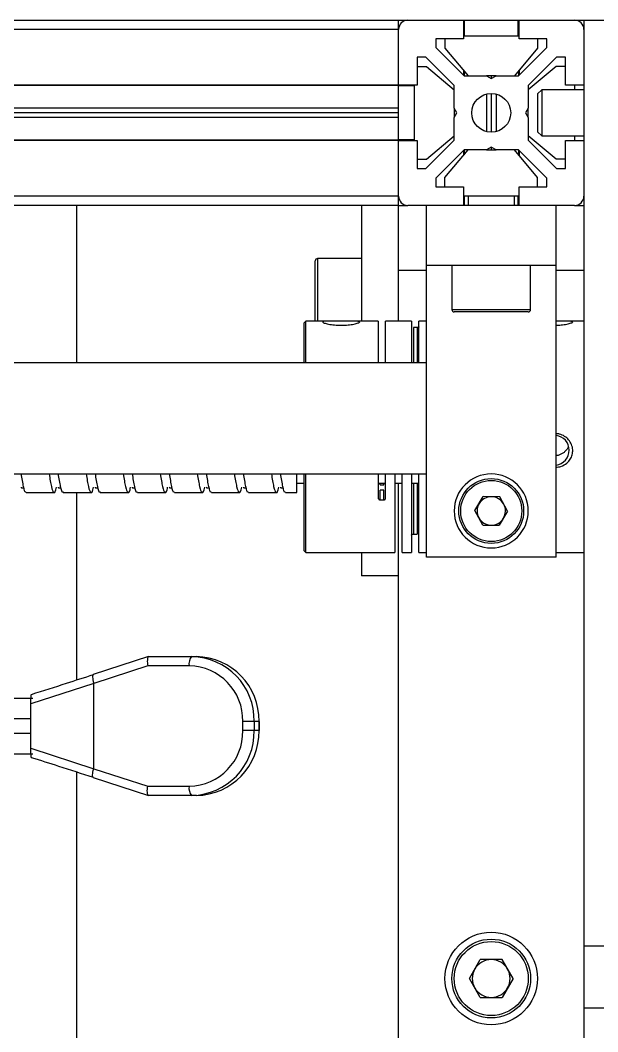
# Model space of a CAD drawing. Header units: millimetres. Extents: x -190 to 12889, y -227 to 3957.
# Drawn here: x 11301.3 to 11363.6, y 624.9 to 734.1 of the extents above; entities that cross this region are included whole.
import ezdxf

# ---------------------------------------------------------------- set-up
doc = ezdxf.new("R2010")
doc.units = ezdxf.units.MM
doc.header["$LTSCALE"] = 0.7
doc.layers.get('0').update_dxf_attribs({"color": 255})

msp = doc.modelspace()

# ---------------------------------------------------------------- linework, layer by layer
at = {"color": 7, "linetype": 'Continuous', "lineweight": 25}
for p, q in [((10919.1283, 734.1098), (11365.1283, 734.1098)), ((11342.1283, 733.1098), (10942.1283, 733.1098)), ((11342.1283, 733.1098), (11342.1283, 734.1098)), ((11342.1283, 727.1098), (11342.1283, 733.1098)), ((11349.1283, 734.1098), (11349.1283, 732.1098)), ((11349.1283, 733.1098), (11349.2283, 733.1098)), ((11349.1889, 734.1098), (11349.1889, 733.1098)), ((11349.2283, 732.4098), (11349.2283, 734.1098)), ((11355.0283, 732.4098), (11355.0283, 734.1098)), ((11355.0283, 733.1098), (11355.1283, 733.1098)), ((11355.0676, 734.1098), (11355.0676, 733.1098)), ((11355.1283, 732.1098), (11355.1283, 734.1098)), ((11362.1283, 734.1098), (11362.1283, 634.1098)), ((11362.1283, 733.1098), (11362.1283, 727.1098)), ((11346.1283, 732.1098), (11346.1283, 731.1705)), ((11349.1283, 732.1098), (11346.1283, 732.1098)), ((11347.1283, 732.1098), (11347.1283, 731.1098)), ((11349.2283, 732.4098), (11355.0283, 732.4098)), ((11358.1283, 732.1098), (11355.1283, 732.1098)), ((11357.1283, 732.1098), (11357.1283, 731.1098)), ((11358.1283, 731.1705), (11358.1283, 732.1098)), ((11346.1283, 731.1705), (11349.1889, 728.1098)), ((11347.1283, 731.1098), (11349.6283, 728.1098)), ((11357.1283, 731.1098), (11354.6283, 728.1098)), ((11355.0676, 728.1098), (11358.1283, 731.1705)), ((11345.0676, 730.1098), (11344.1283, 730.1098)), ((11344.1283, 730.1098), (11344.1283, 727.1098)), ((11348.1283, 727.0492), (11345.0676, 730.1098)), ((11359.1889, 730.1098), (11356.1283, 727.0492)), ((11360.1283, 730.1098), (11359.1889, 730.1098)), ((11360.1283, 727.1098), (11360.1283, 730.1098)), ((11344.1283, 729.1098), (11345.1283, 729.1098)), ((11345.1283, 729.1098), (11348.1283, 726.6098)), ((11349.1283, 728.7098), (11349.1283, 728.1705)), ((11355.1283, 728.7098), (11355.1283, 728.1705)), ((11359.1283, 729.1098), (11356.1283, 726.6098)), ((11360.1283, 729.1098), (11359.1283, 729.1098)), ((11349.1889, 728.637), (11349.1889, 728.1098)), ((11349.1889, 728.1098), (11351.6086, 728.1098)), ((11352.6479, 728.1098), (11351.6086, 728.1098)), ((11351.6086, 728.1098), (11352.1283, 727.8098)), ((11352.1283, 727.8098), (11352.6479, 728.1098)), ((11352.1283, 728.1098), (11352.1283, 727.8098)), ((11352.6479, 728.1098), (11355.0676, 728.1098)), ((11355.0676, 728.637), (11355.0676, 728.1098)), ((11342.1283, 727.1098), (10942.1283, 727.1098)), ((11342.1283, 727.0492), (10942.1283, 727.0492)), ((11344.1283, 727.1098), (11342.1283, 727.1098)), ((11342.1283, 727.0492), (11342.1283, 727.1098)), ((11342.1283, 724.6294), (11342.1283, 727.0492)), ((11343.8283, 727.0098), (11342.1283, 727.0098)), ((11343.1283, 727.0098), (11343.1283, 727.1098)), ((11343.8283, 721.2098), (11343.8283, 727.0098)), ((11348.1283, 724.6294), (11348.1283, 727.0492)), ((11356.1283, 727.0492), (11356.1283, 724.6294)), ((11357.5733, 726.6098), (11357.1283, 726.1648)), ((11362.1283, 726.6098), (11357.5733, 726.6098)), ((11357.5733, 726.6098), (11357.5733, 723.1552)), ((11362.1283, 727.1098), (11360.1283, 727.1098)), ((11361.1283, 727.1098), (11361.1283, 726.6098)), ((11351.6086, 726.1445), (11351.6086, 722.0751)), ((11352.1283, 726.2098), (11352.1283, 722.0098)), ((11352.6479, 726.1445), (11352.6479, 722.0751)), ((11357.1283, 726.1648), (11357.1283, 723.3251)), ((11342.1283, 724.6294), (10942.1283, 724.6294)), ((11342.1283, 724.1098), (11342.1283, 724.6294)), ((11348.1283, 724.6294), (11348.1283, 723.5902)), ((11348.4283, 724.1098), (11348.1283, 724.6294)), ((11356.1283, 724.6294), (11355.8283, 724.1098)), ((11356.1283, 723.5902), (11356.1283, 724.6294)), ((11342.1283, 724.1098), (10942.1283, 724.1098)), ((11342.1283, 723.5902), (10942.1283, 723.5902)), ((11342.1283, 723.5902), (11342.1283, 724.1098)), ((11342.1283, 721.1705), (11342.1283, 723.5902)), ((11348.1283, 723.5902), (11348.4283, 724.1098)), ((11348.1283, 721.1705), (11348.1283, 723.5902)), ((11355.8283, 724.1098), (11356.1283, 723.5902)), ((11356.1283, 723.5902), (11356.1283, 721.1705)), ((11357.1283, 723.3251), (11357.1283, 722.0548)), ((11357.5733, 723.1552), (11357.5733, 721.6098)), ((11342.1283, 721.1705), (10942.1283, 721.1705)), ((11342.1283, 721.1098), (10942.1283, 721.1098)), ((11343.8283, 721.2098), (11342.1283, 721.2098)), ((11342.1283, 721.1098), (11342.1283, 721.1705)), ((11342.1283, 715.1098), (11342.1283, 721.1098)), ((11342.1283, 721.1098), (11344.1283, 721.1098)), ((11343.1283, 721.1098), (11343.1283, 721.2098)), ((11344.1283, 721.1098), (11344.1283, 718.1098)), ((11345.0676, 718.1098), (11348.1283, 721.1705)), ((11345.1283, 719.1098), (11348.1283, 721.6098)), ((11359.1283, 719.1098), (11356.1283, 721.6098)), ((11356.1283, 721.1705), (11359.1889, 718.1098)), ((11357.1283, 722.0548), (11357.5733, 721.6098)), ((11357.5733, 721.6098), (11362.1283, 721.6098)), ((11360.1283, 718.1098), (11360.1283, 721.1098)), ((11360.1283, 721.1098), (11362.1283, 721.1098)), ((11361.1283, 721.6098), (11361.1283, 721.1098)), ((11362.1283, 721.1098), (11362.1283, 715.1098)), ((11349.1889, 720.1098), (11346.1283, 717.0492)), ((11347.1283, 717.1098), (11349.6283, 720.1098)), ((11349.1283, 720.0492), (11349.1283, 719.5098)), ((11351.6086, 720.1098), (11349.1889, 720.1098)), ((11349.1889, 720.1098), (11349.1889, 719.5826)), ((11352.1283, 720.4098), (11351.6086, 720.1098)), ((11351.6086, 720.1098), (11352.6479, 720.1098)), ((11352.6479, 720.1098), (11352.1283, 720.4098)), ((11352.1283, 720.4098), (11352.1283, 720.1098)), ((11355.0676, 720.1098), (11352.6479, 720.1098)), ((11357.1283, 717.1098), (11354.6283, 720.1098)), ((11358.1283, 717.0492), (11355.0676, 720.1098)), ((11355.0676, 720.1098), (11355.0676, 719.5826)), ((11355.1283, 720.0492), (11355.1283, 719.5098)), ((11344.1283, 719.1098), (11345.1283, 719.1098)), ((11360.1283, 719.1098), (11359.1283, 719.1098)), ((11344.1283, 718.1098), (11345.0676, 718.1098)), ((11359.1889, 718.1098), (11360.1283, 718.1098)), ((11346.1283, 717.0492), (11346.1283, 716.1098)), ((11347.1283, 716.1098), (11347.1283, 717.1098)), ((11357.1283, 716.1098), (11357.1283, 717.1098)), ((11358.1283, 716.1098), (11358.1283, 717.0492)), ((11346.1283, 716.1098), (11349.1283, 716.1098)), ((11349.1283, 716.1098), (11349.1283, 714.1098)), ((11355.1283, 714.1098), (11355.1283, 716.1098)), ((11355.1283, 716.1098), (11358.1283, 716.1098)), ((11342.1283, 715.1098), (10942.1283, 715.1098)), ((11342.1283, 714.1098), (11342.1283, 715.1098)), ((11355.1283, 715.1098), (11349.1283, 715.1098)), ((11349.1889, 715.1098), (11349.1889, 714.1098)), ((11349.2283, 714.1098), (11349.2283, 715.1098)), ((11349.6283, 715.1098), (11349.6283, 714.1098)), ((11354.6283, 714.1098), (11354.6283, 715.1098)), ((11355.0283, 714.1098), (11355.0283, 715.1098)), ((11355.0676, 715.1098), (11355.0676, 714.1098)), ((11342.1283, 714.1098), (10942.1283, 714.1098)), ((11307.3783, 697.1098), (11307.3783, 714.1098)), ((11338.1283, 714.1098), (11338.1283, 701.6098)), ((11342.1283, 707.1098), (11342.1283, 714.1098)), ((11342.1283, 714.1098), (11343.1283, 714.1098)), ((11349.1283, 714.1098), (11343.1283, 714.1098)), ((11345.1283, 707.6098), (11345.1283, 714.1098)), ((11355.1283, 714.1098), (11349.1283, 714.1098)), ((11361.1283, 714.1098), (11355.1283, 714.1098)), ((11359.1283, 707.6098), (11359.1283, 714.1098)), ((11361.1283, 714.1098), (11362.1283, 714.1098)), ((11333.1283, 701.6098), (11333.1283, 708.1098)), ((11338.1283, 708.3598), (11333.3783, 708.3598)), ((11342.1283, 707.1098), (11345.1283, 707.1098)), ((11342.1283, 701.6098), (11342.1283, 707.1098)), ((11359.1283, 707.6098), (11345.1283, 707.6098)), ((11345.1283, 676.1098), (11345.1283, 707.6098)), ((11347.8783, 707.6098), (11347.8783, 702.8598)), ((11356.3783, 702.8598), (11356.3783, 707.6098)), ((11359.1283, 676.1098), (11359.1283, 707.6098)), ((11359.1283, 707.1098), (11362.1283, 707.1098)), ((11356.1283, 702.6098), (11348.1283, 702.6098)), ((11332.1283, 701.6098), (11331.9283, 701.4098)), ((11331.9283, 701.3227), (11331.9283, 701.4098)), ((11334.7334, 701.6098), (11332.1283, 701.6098)), ((11332.1283, 697.1098), (11332.1283, 701.6098)), ((11339.9283, 701.6098), (11337.0954, 701.6098)), ((11339.9283, 701.6098), (11339.9283, 697.1098)), ((11343.5283, 701.6098), (11340.7283, 701.6098)), ((11340.7283, 697.1098), (11340.7283, 701.6098)), ((11343.5283, 701.6098), (11343.5283, 697.1098)), ((11345.1283, 701.6098), (11344.3283, 701.6098)), ((11344.3283, 697.1098), (11344.3283, 701.6098)), ((11362.1283, 701.6098), (11360.0954, 701.6098)), ((11331.9283, 697.1098), (11331.9283, 701.3227)), ((11344.1283, 700.9088), (11343.7283, 700.9088)), ((11345.1283, 697.1098), (11201.7095, 697.1098)), ((11201.7095, 685.1098), (11345.1283, 685.1098)), ((11331.1283, 683.1098), (11331.1283, 685.1098)), ((11331.9283, 676.8098), (11331.9283, 685.1098)), ((11332.1283, 676.6098), (11332.1283, 685.1098)), ((11339.9283, 685.1098), (11339.9283, 682.5021)), ((11340.7283, 682.5021), (11340.7283, 685.1098)), ((11341.7283, 685.1098), (11341.7283, 676.6098)), ((11342.5283, 676.6098), (11342.5283, 685.1098)), ((11343.5283, 685.1098), (11343.5283, 676.6098)), ((11344.3283, 676.6098), (11344.3283, 685.1098)), ((11331.1283, 684.1098), (11331.9283, 684.1098)), ((11339.9283, 684.1098), (11340.7283, 684.1098)), ((11340.1283, 683.9337), (11340.5283, 683.9337)), ((11341.7283, 684.1098), (11342.5283, 684.1098)), ((11342.1283, 624.1098), (11342.1283, 684.1098)), ((11343.5283, 684.1098), (11344.3283, 684.1098)), ((11301.9239, 683.1098), (11304.9239, 683.1098)), ((11305.9239, 683.1098), (11308.9239, 683.1098)), ((11307.3783, 662.8591), (11307.3783, 683.1098)), ((11309.9239, 683.1098), (11312.9239, 683.1098)), ((11313.9239, 683.1098), (11316.9239, 683.1098)), ((11317.9239, 683.1098), (11320.9239, 683.1098)), ((11321.9239, 683.1098), (11324.9239, 683.1098)), ((11325.9239, 683.1098), (11328.9239, 683.1098)), ((11329.9239, 683.1098), (11331.1283, 683.1098)), ((11340.1283, 682.3149), (11340.1283, 683.3638)), ((11340.5283, 683.3638), (11340.1283, 683.3638)), ((11340.5283, 682.3149), (11340.5283, 683.3638)), ((11340.1283, 682.3149), (11340.5283, 682.3149)), ((11350.3555, 681.1418), (11351.2696, 682.6611)), ((11353.0423, 682.6291), (11351.2696, 682.6611)), ((11353.901, 681.0778), (11353.0423, 682.6291)), ((11351.2142, 679.5906), (11350.3555, 681.1418)), ((11353.901, 681.0778), (11352.9869, 679.5586)), ((11351.2142, 679.5906), (11352.9869, 679.5586)), ((11343.7283, 678.618), (11344.1283, 678.618)), ((11331.9283, 676.8098), (11332.1283, 676.6098)), ((11332.1283, 676.6098), (11341.7283, 676.6098)), ((11338.1283, 676.6098), (11338.1283, 674.1098)), ((11342.5283, 676.6098), (11343.5283, 676.6098)), ((11344.3283, 676.6098), (11345.1283, 676.6098)), ((11359.1283, 676.6098), (11362.1283, 676.6098)), ((11359.1283, 676.1098), (11345.1283, 676.1098)), ((11342.1283, 674.1098), (11338.1283, 674.1098)), ((11315.1378, 665.3805), (11309.166, 663.4402)), ((11315.1484, 665.3805), (11319.7802, 665.3805)), ((11319.7802, 665.3805), (11320.3023, 665.3805)), ((11315.0352, 664.3805), (11309.2139, 662.4891)), ((11319.5192, 664.3805), (11315.0352, 664.3805)), ((11309.2139, 662.4891), (11302.421, 660.2803)), ((11309.2139, 653.2719), (11309.2139, 662.4891)), ((11288.3514, 660.8805), (11302.6271, 660.8805)), ((11302.421, 655.4808), (11302.421, 660.2803)), ((11326.5375, 658.3805), (11325.3112, 658.3805)), ((11325.3112, 657.3805), (11325.3112, 658.3805)), ((11326.5375, 658.3805), (11326.5375, 657.3805)), ((11327.0596, 658.3805), (11326.5375, 658.3805)), ((11327.0596, 657.3805), (11327.0596, 658.3805)), ((11327.0596, 658.3805), (11327.0943, 658.3805)), ((11327.0943, 657.3805), (11327.0943, 658.3805)), ((11326.5375, 657.3805), (11325.3112, 657.3805)), ((11327.0596, 657.3805), (11326.5375, 657.3805)), ((11327.0596, 657.3805), (11327.0943, 657.3805)), ((11288.3514, 654.8805), (11302.6271, 654.8805)), ((11302.421, 655.4808), (11309.2139, 653.2719)), ((11307.3783, 598.9094), (11307.3783, 652.9011)), ((11309.166, 652.3209), (11315.1378, 650.3805)), ((11309.2139, 653.2719), (11315.0352, 651.3805)), ((11315.0352, 651.3805), (11319.5192, 651.3805)), ((11319.7802, 650.3805), (11315.1484, 650.3805)), ((11320.3023, 650.3805), (11319.7802, 650.3805)), ((11365.1283, 634.1098), (11362.1283, 634.1098)), ((11362.1283, 634.1098), (11362.1283, 627.4111)), ((11349.7704, 630.6098), (11350.9493, 632.6518)), ((11353.3072, 632.6518), (11350.9493, 632.6518)), ((11354.4862, 630.6098), (11353.3072, 632.6518)), ((11350.9493, 628.5678), (11349.7704, 630.6098)), ((11354.4862, 630.6098), (11353.3072, 628.5678)), ((11350.9493, 628.5678), (11353.3072, 628.5678)), ((11365.1283, 627.4111), (11362.1283, 627.4111)), ((11362.1283, 627.4111), (11362.1283, 600.8085))]:
    msp.add_line(p, q, dxfattribs=at)
at = {"color": 8, "linetype": 'Continuous', "lineweight": 25}
for p, q in [((11333.3783, 708.3598), (11333.3783, 701.6098)), ((11347.8783, 702.8598), (11356.3783, 702.8598)), ((11343.7283, 700.9088), (11343.7283, 697.1098)), ((11344.1283, 700.9088), (11344.1283, 697.1098)), ((11340.1283, 683.9337), (11340.1283, 684.1098)), ((11340.5283, 683.9337), (11340.5283, 684.1098)), ((11343.7283, 684.1098), (11343.7283, 678.618)), ((11344.1283, 684.1098), (11344.1283, 678.618)), ((11302.421, 658.6439), (11288.4911, 658.6439)), ((11288.4911, 657.1171), (11302.421, 657.1171))]:
    msp.add_line(p, q, dxfattribs=at)
at = {"color": 8, "linetype": 'Continuous', "lineweight": 25, "flags": 128}
for points in [[(11309.166, 663.4402), (11309.1407, 663.425), (11309.1082, 663.3707), (11309.0897, 663.2825), (11309.0861, 663.1638), (11309.0974, 663.0193), (11309.1232, 662.8543), (11309.1626, 662.6753), (11309.2139, 662.4891)], [(11309.166, 652.3209), (11309.1407, 652.3361), (11309.1082, 652.3904), (11309.0897, 652.4786), (11309.0861, 652.5972), (11309.0974, 652.7418), (11309.1232, 652.9068), (11309.1626, 653.0858), (11309.2139, 653.2719)]]:
    msp.add_lwpolyline(points, dxfattribs=at)
at = {"color": 7, "linetype": 'Continuous', "lineweight": 25}
for centre, radius in [((11352.1283, 724.1098), 2.1), ((11352.1283, 681.1098), 3.5), ((11352.1283, 681.1098), 3.3), ((11352.1283, 630.6098), 5), ((11352.1283, 630.6098), 4.25), ((11352.1283, 630.6098), 4)]:
    msp.add_circle(centre, radius, dxfattribs=at)
for centre, radius, start, end in [((11343.1283, 733.1098), 1, 90, 180), ((11361.1283, 733.1098), 1, 0, 90), ((11343.1283, 715.1098), 1, 180, 270), ((11361.1283, 715.1098), 1, 270, 360), ((11333.3783, 708.1098), 0.25, 90, 180), ((11348.1283, 702.8598), 0.25, 180, 270), ((11356.1283, 702.8598), 0.25, 270, 0), ((11358.9389, 687.6694), 1.6084, 276.761816, 83.238184), ((11352.1283, 681.1098), 4, 0, 180), ((11352.1283, 681.1098), 1.5355, 148.966037, 208.966037), ((11352.1283, 681.1098), 1.5355, 88.966037, 148.966037), ((11352.1283, 681.1098), 1.5355, 28.966037, 88.966037), ((11352.1283, 681.1098), 1.5355, 328.966037, 28.966037), ((11352.1283, 681.1098), 4, 180, 0), ((11352.1283, 681.1098), 1.5355, 208.966037, 268.966037), ((11352.1283, 681.1098), 1.5355, 268.966037, 328.966037), ((11320.6727, 664.6135), 1.1768, 139.321668, 191.418189), ((11319.6567, 658.4998), 6.8819, 359.007126, 88.971461), ((11320.1788, 658.4998), 6.8819, 359.007126, 88.971461), ((11319.4133, 658.4828), 5.8987, 359.007126, 88.971461), ((11319.4133, 657.2783), 5.8987, 271.028539, 0.992874), ((11319.6567, 657.2613), 6.8819, 271.028539, 0.992874), ((11320.1788, 657.2613), 6.8819, 271.028539, 0.992874), ((11320.6727, 651.1476), 1.1768, 168.581811, 220.678332), ((11352.1283, 630.6098), 2.042, 90, 150), ((11352.1283, 630.6098), 2.042, 30, 90), ((11352.1283, 630.6098), 2.042, 150, 210), ((11352.1283, 630.6098), 2.042, 330, 30), ((11352.1283, 630.6098), 2.042, 210, 270), ((11352.1283, 630.6098), 2.042, 270, 330)]:
    msp.add_arc(centre, radius, start, end, dxfattribs=at)
for points, knots in [([(11337.2947, 701.6091), (11337.136, 701.6095), (11336.8367, 701.6101), (11336.3145, 701.6047), (11335.7976, 701.6034), (11335.2619, 701.6069), (11334.738, 701.6113), (11334.3001, 701.607), (11333.9904, 701.584), (11333.9493, 701.5425), (11333.9282, 701.5213)], [0, 0, 0, 0, 0.13015309, 0.24553668, 0.35626043, 0.47236989, 0.60399733, 0.73711118, 0.86535893, 1, 1, 1, 1]), ([(11333.9282, 701.5213), (11333.9371, 701.5043), (11333.9546, 701.4708), (11334.0894, 701.4091), (11334.2893, 701.3464), (11334.6387, 701.2657), (11335.2038, 701.1829), (11335.9552, 701.15), (11336.6853, 701.188), (11337.2199, 701.2662), (11337.5663, 701.346), (11337.7687, 701.4099), (11337.9024, 701.4713), (11337.9196, 701.5044), (11337.9283, 701.5212)], [0, 0, 0, 0, 0.06521851, 0.1289563, 0.1918072, 0.25439385, 0.3809924, 0.50800024, 0.62338054, 0.74300345, 0.8084867, 0.87199701, 0.93497972, 1, 1, 1, 1]), ([(11337.9283, 701.5212), (11337.9196, 701.5357), (11337.9026, 701.564), (11337.7694, 701.5896), (11337.5729, 701.6047), (11337.3886, 701.6077), (11337.2947, 701.6091)], [0, 0, 0, 0, 0.25514003, 0.49994712, 0.74484594, 1, 1, 1, 1]), ([(11360.2947, 701.6091), (11360.1359, 701.6095), (11359.8364, 701.6103), (11359.4199, 701.6053), (11359.1873, 701.605), (11359.1283, 701.6049)], [0, 0, 0, 0, 0.45699964, 0.86213992, 1, 1, 1, 1]), ([(11359.1283, 701.1695), (11359.3098, 701.1757), (11359.7325, 701.1904), (11360.2196, 701.2668), (11360.5663, 701.3458), (11360.7687, 701.41), (11360.9024, 701.4713), (11360.9196, 701.5044), (11360.9283, 701.5212)], [0, 0, 0, 0, 0.1929242, 0.44926982, 0.58959701, 0.7256963, 0.86066495, 1, 1, 1, 1]), ([(11360.9283, 701.5212), (11360.9196, 701.5357), (11360.9026, 701.564), (11360.7694, 701.5896), (11360.5729, 701.6047), (11360.3886, 701.6077), (11360.2947, 701.6091)], [0, 0, 0, 0, 0.25514003, 0.49994712, 0.74484594, 1, 1, 1, 1]), ([(11344.3283, 700.9802), (11344.3256, 700.9715), (11344.3202, 700.9541), (11344.284, 700.9344), (11344.2446, 700.9219), (11344.2095, 700.9147), (11344.1702, 700.9098), (11344.1423, 700.9092), (11344.1283, 700.9088)], [0, 0, 0, 0, 0.25016596, 0.49873524, 0.62293557, 0.74723743, 0.87249126, 1, 1, 1, 1]), ([(11360.2947, 686.2853), (11360.4256, 686.4175), (11360.68, 686.6745), (11360.8968, 687.1802), (11360.9569, 687.735), (11360.8241, 688.3021), (11360.5099, 688.8076), (11360.0582, 689.1888), (11359.58, 689.4191), (11359.2557, 689.4489), (11359.1283, 689.4606)], [0, 0, 0, 0, 0.12855363, 0.24988082, 0.37523475, 0.50999029, 0.64367167, 0.77722075, 0.91242079, 1, 1, 1, 1]), ([(11360.4578, 688.1475), (11360.4527, 688.1182), (11360.4117, 687.8839), (11360.1828, 687.6042), (11359.8681, 687.3347), (11359.5798, 687.1861), (11359.3297, 687.1004), (11359.1745, 687.089), (11359.1283, 687.0856)], [0, 0, 0, 0, 0.04868017, 0.38971819, 0.57259705, 0.7490731, 0.92531739, 1, 1, 1, 1]), ([(11359.1283, 685.8277), (11359.3088, 685.8457), (11359.7394, 685.8886), (11360.0906, 686.1395), (11360.2947, 686.2853)], [0, 0, 0, 0, 0.41925094, 1, 1, 1, 1]), ([(11301.9239, 683.1866), (11301.906, 683.163), (11301.8043, 683.0288), (11301.6476, 683.6179), (11301.477, 684.6193), (11301.3935, 685.1098)], [0, 0, 0, 0, 0.09810158, 0.55825988, 1, 1, 1, 1]), ([(11304.3935, 685.1098), (11304.4767, 684.6024), (11304.6467, 683.5665), (11304.867, 683.0252), (11305.063, 683.0718), (11305.1688, 683.5802), (11305.1891, 683.6773)], [0, 0, 0, 0, 0.29661288, 0.60559293, 0.92468483, 1, 1, 1, 1]), ([(11305.9239, 683.1866), (11305.906, 683.163), (11305.8043, 683.0288), (11305.6476, 683.6179), (11305.477, 684.6193), (11305.3935, 685.1098)], [0, 0, 0, 0, 0.098101577, 0.558259885, 1, 1, 1, 1]), ([(11308.3935, 685.1098), (11308.4767, 684.6024), (11308.6467, 683.5665), (11308.867, 683.0252), (11309.063, 683.0718), (11309.1688, 683.5802), (11309.1891, 683.6773)], [0, 0, 0, 0, 0.29661288, 0.60559293, 0.92468483, 1, 1, 1, 1]), ([(11309.9239, 683.1866), (11309.906, 683.163), (11309.8043, 683.0288), (11309.6476, 683.6179), (11309.477, 684.6193), (11309.3935, 685.1098)], [0, 0, 0, 0, 0.098101577, 0.558259885, 1, 1, 1, 1]), ([(11312.3935, 685.1098), (11312.4767, 684.6024), (11312.6467, 683.5665), (11312.867, 683.0252), (11313.063, 683.0718), (11313.1688, 683.5802), (11313.1891, 683.6773)], [0, 0, 0, 0, 0.29661288, 0.60559293, 0.92468483, 1, 1, 1, 1]), ([(11313.9239, 683.1866), (11313.906, 683.163), (11313.8043, 683.0288), (11313.6476, 683.6179), (11313.477, 684.6193), (11313.3935, 685.1098)], [0, 0, 0, 0, 0.09810158, 0.55825988, 1, 1, 1, 1]), ([(11316.3935, 685.1098), (11316.4767, 684.6024), (11316.6467, 683.5665), (11316.867, 683.0252), (11317.063, 683.0718), (11317.1688, 683.5802), (11317.1891, 683.6773)], [0, 0, 0, 0, 0.29661288, 0.60559293, 0.92468483, 1, 1, 1, 1]), ([(11317.9239, 683.1866), (11317.906, 683.163), (11317.8043, 683.0288), (11317.6476, 683.6179), (11317.477, 684.6193), (11317.3935, 685.1098)], [0, 0, 0, 0, 0.09810158, 0.55825988, 1, 1, 1, 1]), ([(11320.3935, 685.1098), (11320.4767, 684.6024), (11320.6467, 683.5665), (11320.867, 683.0252), (11321.063, 683.0718), (11321.1688, 683.5802), (11321.1891, 683.6773)], [0, 0, 0, 0, 0.296612882, 0.60559293, 0.924684828, 1, 1, 1, 1]), ([(11321.9239, 683.1866), (11321.906, 683.163), (11321.8043, 683.0288), (11321.6476, 683.6179), (11321.477, 684.6193), (11321.3935, 685.1098)], [0, 0, 0, 0, 0.098101577, 0.558259885, 1, 1, 1, 1]), ([(11324.3935, 685.1098), (11324.4767, 684.6024), (11324.6467, 683.5665), (11324.867, 683.0252), (11325.063, 683.0718), (11325.1688, 683.5802), (11325.1891, 683.6773)], [0, 0, 0, 0, 0.296612882, 0.60559293, 0.924684828, 1, 1, 1, 1]), ([(11325.9239, 683.1866), (11325.906, 683.163), (11325.8043, 683.0288), (11325.6476, 683.6179), (11325.477, 684.6193), (11325.3935, 685.1098)], [0, 0, 0, 0, 0.09810158, 0.55825988, 1, 1, 1, 1]), ([(11328.3935, 685.1098), (11328.4767, 684.6024), (11328.6467, 683.5665), (11328.867, 683.0252), (11329.063, 683.0718), (11329.1688, 683.5802), (11329.1891, 683.6773)], [0, 0, 0, 0, 0.296612882, 0.60559293, 0.924684828, 1, 1, 1, 1]), ([(11329.9239, 683.1866), (11329.906, 683.163), (11329.8043, 683.0288), (11329.6476, 683.6179), (11329.477, 684.6193), (11329.3935, 685.1098)], [0, 0, 0, 0, 0.09810158, 0.55825988, 1, 1, 1, 1]), ([(11301.3652, 683.6919), (11301.3722, 683.6586), (11301.3898, 683.575), (11301.511, 683.6038), (11301.584, 683.6211)], [0, 0, 0, 0, 0.39861179, 1, 1, 1, 1]), ([(11305.3652, 683.6919), (11305.3722, 683.6586), (11305.3898, 683.575), (11305.511, 683.6038), (11305.584, 683.6211)], [0, 0, 0, 0, 0.39861179, 1, 1, 1, 1]), ([(11309.3652, 683.6919), (11309.3722, 683.6586), (11309.3898, 683.575), (11309.511, 683.6038), (11309.584, 683.6211)], [0, 0, 0, 0, 0.39861179, 1, 1, 1, 1]), ([(11313.3652, 683.6919), (11313.3722, 683.6586), (11313.3898, 683.575), (11313.511, 683.6038), (11313.584, 683.6211)], [0, 0, 0, 0, 0.39861179, 1, 1, 1, 1]), ([(11317.3652, 683.6919), (11317.3722, 683.6586), (11317.3898, 683.575), (11317.511, 683.6038), (11317.584, 683.6211)], [0, 0, 0, 0, 0.398611794, 1, 1, 1, 1]), ([(11321.3652, 683.6919), (11321.3722, 683.6586), (11321.3898, 683.575), (11321.511, 683.6038), (11321.584, 683.6211)], [0, 0, 0, 0, 0.39861179, 1, 1, 1, 1]), ([(11325.3652, 683.6919), (11325.3722, 683.6586), (11325.3898, 683.575), (11325.511, 683.6038), (11325.584, 683.6211)], [0, 0, 0, 0, 0.39861179, 1, 1, 1, 1]), ([(11329.3652, 683.6919), (11329.3722, 683.6586), (11329.3898, 683.575), (11329.511, 683.6038), (11329.584, 683.6211)], [0, 0, 0, 0, 0.39861179, 1, 1, 1, 1]), ([(11339.9283, 682.5021), (11339.931, 682.4786), (11339.9363, 682.4319), (11339.9725, 682.3804), (11340.0119, 682.3482), (11340.047, 682.3297), (11340.0863, 682.3173), (11340.1142, 682.3157), (11340.1283, 682.3149)], [0, 0, 0, 0, 0.250165957, 0.498735245, 0.622935568, 0.747237432, 0.872491258, 1, 1, 1, 1]), ([(11340.5283, 682.3149), (11340.5423, 682.3157), (11340.5702, 682.3173), (11340.6095, 682.3297), (11340.6445, 682.3481), (11340.6839, 682.3803), (11340.7202, 682.4318), (11340.7256, 682.4786), (11340.7283, 682.5021)], [0, 0, 0, 0, 0.12739366, 0.25252101, 0.37670516, 0.50081917, 0.74940543, 1, 1, 1, 1]), ([(11343.5283, 678.4991), (11343.531, 678.5138), (11343.5363, 678.543), (11343.5725, 678.5758), (11343.6119, 678.5964), (11343.647, 678.6083), (11343.6863, 678.6164), (11343.7142, 678.6174), (11343.7283, 678.618)], [0, 0, 0, 0, 0.25016596, 0.49873524, 0.62293557, 0.74723743, 0.87249126, 1, 1, 1, 1]), ([(11315.1484, 665.3805), (11315.1254, 665.373), (11315.0775, 665.3575), (11315.0255, 665.2289), (11314.9946, 665.0134), (11314.9937, 664.7184), (11315.0217, 664.4903), (11315.0352, 664.3805)], [0, 0, 0, 0, 0.175825047, 0.365435088, 0.561711982, 0.789128201, 1, 1, 1, 1]), ([(11302.5054, 661.2995), (11303.7618, 661.6991), (11306.0056, 662.4128), (11308.2142, 663.1284), (11309.1861, 663.4433)], [0, 0, 0, 0, 0.55995584, 1, 1, 1, 1]), ([(11302.421, 660.2803), (11302.4222, 660.416), (11302.4239, 660.62), (11302.4344, 660.8614), (11302.4448, 661.0201), (11302.4577, 661.1502), (11302.4725, 661.2427), (11302.4887, 661.299), (11302.4998, 661.2993), (11302.5054, 661.2995)], [0, 0, 0, 0, 0.24918109, 0.37465106, 0.49918946, 0.62434502, 0.74910658, 0.87430808, 1, 1, 1, 1]), ([(11302.5054, 654.4616), (11302.4998, 654.4618), (11302.4887, 654.4622), (11302.4726, 654.518), (11302.4577, 654.6104), (11302.4449, 654.7402), (11302.4344, 654.8991), (11302.4239, 655.1406), (11302.4222, 655.345), (11302.421, 655.4808)], [0, 0, 0, 0, 0.125255273, 0.250361605, 0.374843487, 0.500398147, 0.624668425, 0.750549801, 1, 1, 1, 1]), ([(11309.1861, 652.3178), (11307.9482, 652.7186), (11305.7378, 653.4343), (11303.493, 654.1477), (11302.5054, 654.4616)], [0, 0, 0, 0, 0.56004978, 1, 1, 1, 1]), ([(11315.1484, 650.3805), (11315.1254, 650.388), (11315.0775, 650.4036), (11315.0255, 650.5322), (11314.9946, 650.7477), (11314.9937, 651.0427), (11315.0217, 651.2708), (11315.0352, 651.3805)], [0, 0, 0, 0, 0.17582505, 0.36543509, 0.56171198, 0.7891282, 1, 1, 1, 1])]:
    msp.add_open_spline(points, degree=3, knots=knots, dxfattribs=at)

doc.saveas('drawing.dxf')
